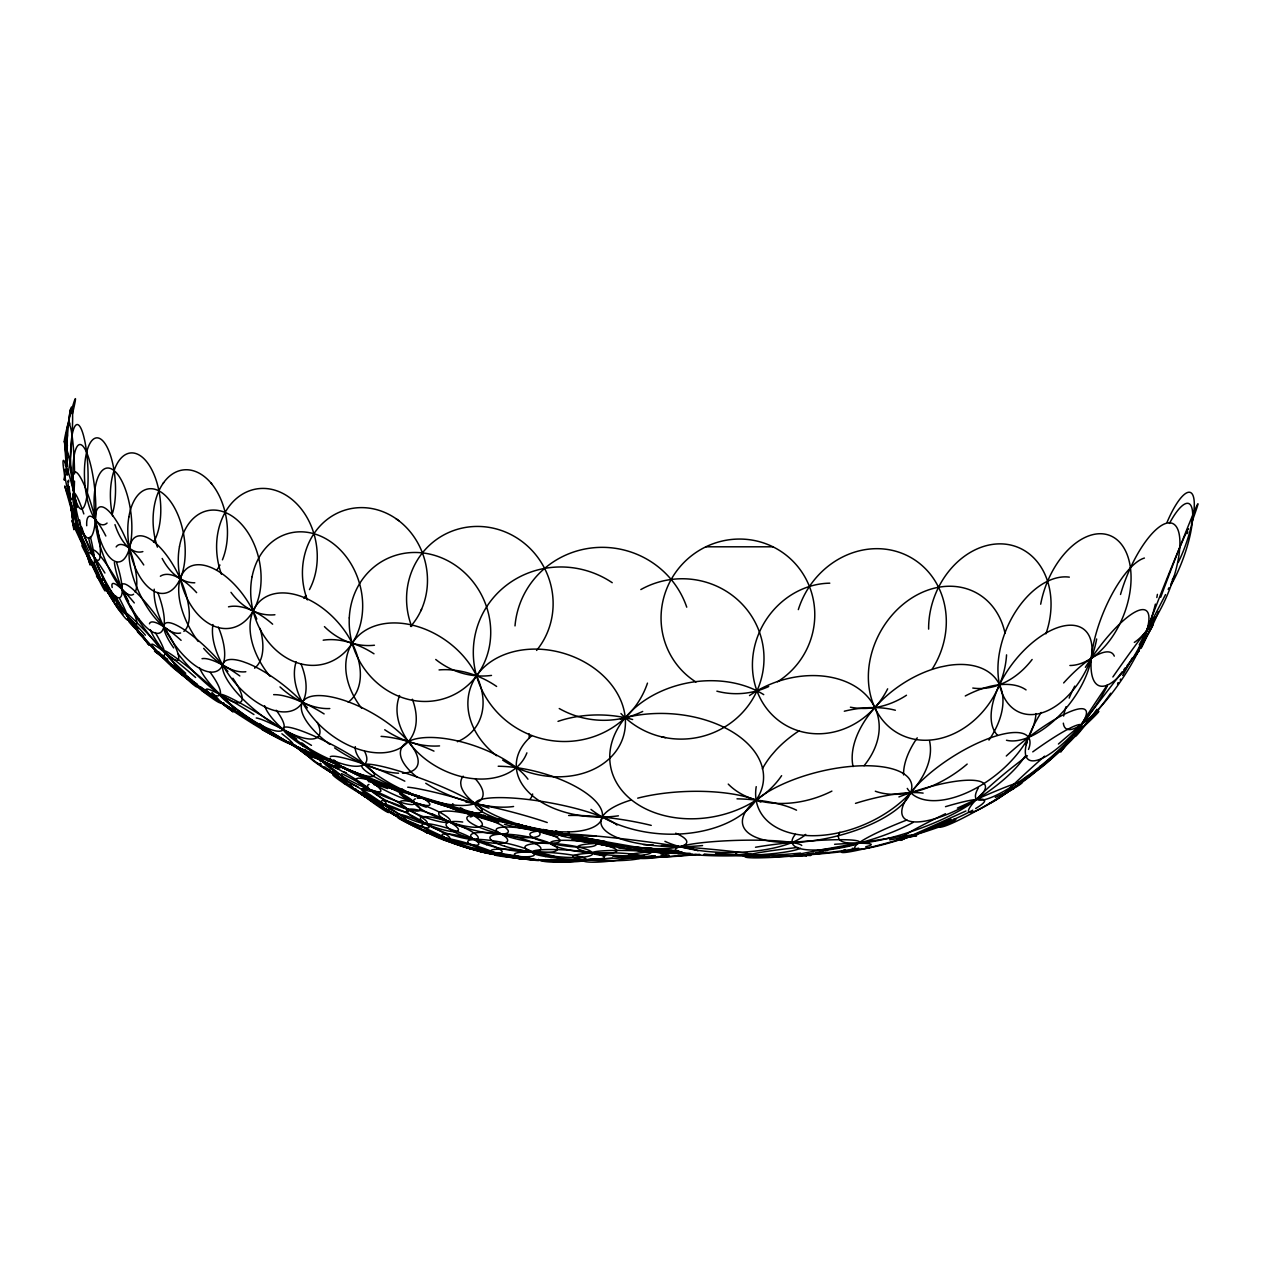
<?xml version="1.0" encoding="UTF-8"?>
<svg xmlns="http://www.w3.org/2000/svg" width="1261" height="1261" viewBox="0 0 1261 1261"><rect width="100%" height="100%" fill="white"/><g stroke="black" fill="none" stroke-linecap="round" stroke-linejoin="round"><path stroke-width="1.5" d="M64.989 469.313L64.248 480.142L65.146 474.593M65.32 465.545L67.385 445.054M67.322 455.584L67.511 453.818M69.765 424.295L69.922 423.113M1026.249 744.62L1027.116 741.389M421.6 609.173L420.906 610.702M163.063 483.483L163.662 482.632M458.011 830.873L458.484 829.706A27.71 5.69 21.1 0 0 420.607 810.571A27.71 5.69 21.1 0 0 417.013 819.524A27.71 5.69 21.1 0 0 457.995 830.857M536.823 829.249L536.697 829.974A38.744 3.767 10.2 0 0 557.819 836.847M1134.506 656.965L1139.061 650.723L1126.956 665.745M1122.258 671.719L1060.596 752.013L1070.857 739.34M1123.882 669.654L1125.442 667.652M905.209 838.139L900.717 840.393L965.942 810.981M906.817 837.383L908.645 836.516M995.276 797.456L1013.781 788.677L1008.91 790.726M1005.348 792.302L1007.24 791.467M813.44 853.082L798.938 855.998L818.767 853.082M900.953 838.817L916.794 835.633L889.572 839.794M815.552 852.704L820.091 851.869M897.091 839.527L899.061 839.164M825.009 850.97L827.61 850.513M628.53 857.764L635.276 856.786M638.429 856.361L640.084 856.14M666.344 854.28L668.897 853.949M660.969 854.974L663.696 854.627M655.326 855.667L621.783 859.088M664.248 853.145L669.607 852.546M672.964 852.168L674.556 851.995M628.199 857.48L632.786 857.133L628.309 857.322M590.873 859.34L585.719 859.75L653.119 856.455L651.417 856.424M699.745 854.359L691.706 854.737M612.499 858.189L569.294 860.853L572.384 860.727M595.696 859.45L583.402 860.144M573.85 860.664L574.685 860.617M630.043 857.275L640.698 856.802M747.663 855.447L746.811 855.462M760.478 857.007L760.572 857.007A53.451 2.711 -3.8 0 0 769.084 856.865M705.861 546.801L772.946 546.801M759.027 857.007L757.467 857.007A53.435 2.711 -3.8 0 1 753.526 856.913M552.066 860.175L554.541 860.175M547.558 860.144L537.375 859.955L599.684 859.97L582.629 860.191A28.514 4.603 -6.8 0 0 594.388 859.34M503.076 849.157L500.333 849.126A33.952 3.893 7 0 0 499.703 854.359L502.351 854.99A34.031 3.909 7 0 0 548.976 860.475A34.031 3.909 7 0 0 549.812 855.147A34.031 3.909 7 0 0 503.265 849.157M681.728 852.042L651.133 851.821L654.758 852.026M800.231 855.194L810.839 855.399L794.84 855.068M664.783 852.326L668.078 852.42M760.115 856.66L763.551 856.802L715.523 853.224M742.634 855.573L746.086 855.793M678.292 850.686L653.781 849.205L667.841 850.355M670.994 850.592L678.071 851.112M746.575 853.398L747.678 853.602M648.012 847.959L672.034 851.774L661.079 849.22M665.445 737.653L661.678 736.85M403.756 791.325L405.396 791.75M447.923 806.567L451.533 807.67A48.013 1.955 14.5 0 0 514.567 823.985L518.287 824.789A48.123 1.97 14.5 0 0 525.632 826.191M483.357 815.079L485.312 815.694M487.187 816.293L488.953 816.86M492.121 817.869L499.845 820.564L402.622 791.246M323.935 758.996L377.007 781.804M423.223 805.227L426.076 806.252M381.452 806.346L382.587 807.229M431.688 813.944L434.556 815M406.452 792.791L421.19 798.181L335.615 764.576L337.428 765.474M404.954 792.207L401.786 790.994M398.444 789.717L400.131 790.363M370.797 780.07L369.709 779.629M295.704 746.843L294.223 745.96M448.553 840.835L471.977 849.11L521.234 859.072L466.46 847.455L469.092 848.417L470.306 848.669L419.251 828.461L446.615 840.078M360.425 774.806L362.065 775.468M357.226 773.529L358.802 774.159M354.168 772.315L355.681 772.914M351.283 771.149L352.702 771.732M427.511 824.489L430.348 825.624M348.572 770.061L349.896 770.597M347.295 769.541L338.626 765.979M299.787 747.726L291.023 744.195L298.762 747.6M295.626 745.314L285.963 741.484L296.966 746.78M303.854 749.46L306.155 750.437M347.642 769.163L340.139 765.9M326.599 760.162L329.263 761.345M324.503 759.075L318.702 756.695M321.902 757.924L309.024 752.407M316.763 755.654L301.095 748.861M307.038 751.32L299.424 748.104M297.895 747.41L300.67 748.467M289.967 741.894L292.379 743.028M381.642 806.425L382.65 806.93M274.457 734.406L275.97 735.163M271.887 733.114L273.101 733.729M269.98 732.121L270.847 732.578M388.23 809.988L389.176 810.524M396.931 814.937L398.161 815.646M410.928 823.055L415.594 825.813M283.347 739.971L299.661 749.381L220.344 701.904L230.921 708.556M280.336 738.189L281.865 739.104M269.759 731.979L270.232 732.168M277.184 736.329L273.889 734.375M416.697 826.459L417.738 827.09M252.61 721.67L254.375 722.726M418.762 827.705L427.243 833.001L385.188 808.853M265.63 729.504L266.481 730.024M368.685 798.339L359.196 792.712L361.45 794.194M369.662 798.922L372.767 800.798M212.904 697.128L202.107 690.681L233.317 709.88M245.722 717.525L234.893 710.968L256.55 724.019M261.547 727.045L262.651 727.707M373.839 801.444L374.958 802.122M214.228 697.932L215.599 698.767M220.013 701.431L221.573 702.377M257.859 724.807L260.365 726.336M232.182 709.328L233.506 710.132M379.545 804.896L383.108 807.056M387.726 809.877L388.829 810.555M392.045 812.525L393.069 813.14M394.062 813.755L395.024 814.338M396.837 815.457L397.704 815.993M398.508 816.497L404.324 820.17L362.459 794.824M384.179 808.222L383.312 807.686M292.71 744.936L293.529 745.503M396.049 518.712L398.744 520.683M333.913 772.41L335.221 773.387M164.466 658.305L154.425 651.007L190.411 679.584M207.876 692.935L208.9 693.708M336.561 774.396L337.916 775.42M217.98 700.47L233.143 711.882L200.735 686.93M192.507 680.641L168.012 662.12L179.298 670.899M195.754 683.115L197.394 684.376M194.336 682.422L189.891 679.017M337.538 776.792L347.863 784.295L344.111 780.922M187.054 676.842L188.456 677.914M183.018 673.737L185.682 675.786M193.154 681.697L194.493 682.721M337.396 776.697L332.494 772.883M334.244 774.238L365.201 797.141L358.156 791.136M350.164 784.831L352.639 786.769M333.771 773.891L330.697 771.48M332.053 772.536L327.293 768.8M330.382 771.243L325.07 767.066M354.987 788.614L356.091 789.481M320.341 763.315L321.271 764.056M334.055 772.678L335.253 773.639M336.419 774.585L338.626 776.382M312.429 756.947L310.08 755.04M210.886 482.884L211.832 484.003M131.979 621.736L133.824 623.959M295.72 746.764L294.838 745.897A30.942 2.538 28.1 0 0 327.419 763.425A30.942 2.538 28.1 0 0 338.405 765.994M138.868 618.962L143.644 624.636A48.612 15.747 64.7 0 0 162.984 629.412A48.612 15.747 64.7 0 0 157.767 592.449M105.152 586.46L101.227 581.51L107.437 590.132M105.183 586.869L112.261 595.759M131.002 622.398L139.908 633.621L137.181 629.586M128.606 619.293L129.426 620.365M107.469 589.47L96.498 575.946L111.362 596.469M108.194 590.794L148.956 645.065L137.307 629.98M112.592 596.595L113.758 598.108M136.361 628.735L132.373 623.454M122.128 609.205L123.294 610.765M113.853 599.669L112.245 597.667M114.373 599.464L108.998 592.229M129.82 619.545L132.673 623.407M133.556 624.589L136.566 628.735M88.916 556.038L83.888 547.841L87.703 554.887M89.563 557.11L90.225 558.229M90.918 559.411L91.627 560.625M102.267 578.815L103.103 580.249M110.416 593.017L111.583 595.066M88.16 555.707L88.648 556.558M112.592 596.863L114.121 599.621M84.708 537.549L85.165 538.431M71.987 511.651L70.758 508.088L72.507 513.274M80.499 536.445L81.224 538.573M81.981 541.048L83.368 545.115M75.66 522.558L83.746 545.918M84.046 546.848L84.708 548.803M85.984 552.523L90.225 565.038L71.089 503.643M72.933 514.535L73.91 517.42M79.443 535.074L84.881 550.285L84.219 547.006M70.805 503.123L64.705 486.005L71.719 510.784M78.009 530.676L78.734 532.914M76.48 525.932L77.252 528.343M73.658 511.966L70.033 500.585L71.215 504.857M76.07 519.595L76.669 521.518M82.974 543.444L83.368 544.705M76.669 521.392L77.63 524.497M82.58 542.167L81.76 539.55M80.925 536.871L81.35 538.211M79.222 531.338L80.089 534.112A26.765 1.813 63 0 0 87.766 553.343M77.835 525.285L80.515 534.081M78.371 528.548L76.7 523.11M72.444 509.018L71.656 506.37M80.988 535.704L83.983 546.108M69.103 486.667L70.049 495.195M70.458 498.71L70.663 500.459M68.992 491.459L73.847 529.683L71.073 503.911M68.346 485.895L68.661 488.622M68.835 492.216L70.112 502.256L69.654 493.603M68.63 490.34L68.22 486.257M67.259 466.302L64.5 441.476L65.935 462.078M67.59 469.77L67.921 473.316M68.551 480.236L68.693 481.907M568.096 831.598A60.796 5.816 14.7 0 1 538.81 830.258A60.796 5.816 14.7 0 1 471.078 811.863M462.724 808.758A60.796 5.816 14.7 0 1 460.36 807.781M453.519 804.423A60.796 5.816 14.7 0 1 452.526 803.746M465.876 802.059A60.796 5.816 14.7 0 1 547.242 822.535M550.6 859.482A29.996 1.198 5.3 0 1 542.971 860.349A29.996 1.198 5.3 0 1 503.391 856.566A29.996 1.198 5.3 0 1 501.689 854.8M501.358 855.116A29.823 4.54 15.4 0 1 456.183 843.136M385.677 808.916A25.85 1.75 37.2 0 1 381.894 808.837A25.85 1.75 37.2 0 1 355.444 789.023M351.267 785.414A25.85 1.75 37.2 0 1 350.448 784.657M74.494 481.087A37.767 3.909 87.6 0 1 67.795 481.135M66.66 466.381A37.767 3.909 87.6 0 1 69.197 424.185A37.767 3.909 87.6 0 1 74.541 473.915M79.664 519.958A38.429 2.774 76.8 0 1 74.178 516.837A38.429 2.774 76.8 0 1 63.192 460.659A38.429 2.774 76.8 0 1 77.22 507.474M1040.089 766.136A59.078 6.1 -31.1 0 1 983.028 807.103A59.078 6.1 -31.1 0 1 940.265 823.796M954.23 818.767A59.519 3.941 -16.1 0 1 938.31 827.263A59.913 3.972 -16.1 0 1 929.72 830.211A59.44 3.941 -16.1 0 1 869.538 847.534M844.965 849.63A59.519 3.941 -16.1 0 0 860.664 849.599A59.897 3.972 -16.1 0 0 869.523 847.534M679.238 851.27A70.175 3.405 6.8 0 1 642.905 847.959M637.089 847.329A70.175 3.405 6.8 0 1 632.659 846.825M626.701 846.115A70.175 3.405 6.8 0 1 623.706 845.753M617.827 845.028A70.175 3.405 6.8 0 1 612.058 844.287M606.446 843.546A70.175 3.405 6.8 0 1 560.073 834.183A70.175 3.405 6.8 0 1 631.666 839.858A70.175 3.405 6.8 0 1 697.948 850.812M481.135 825.923A31.856 7.456 15.1 0 1 504.463 842.9A31.856 7.456 15.1 0 1 455.237 832.465A31.856 7.456 15.1 0 1 462.708 822.03M67.542 456.908A26.922 1.04 -85.5 0 1 66.266 455.331A26.922 1.04 -85.5 0 1 68.945 419.818A26.922 1.04 -85.5 0 1 70.852 412.867M1149.859 629.097A64.358 1.624 -68.3 0 1 1155.265 608.117A64.358 1.624 -68.3 0 1 1188.54 529.005M1187.767 531.795A64.358 1.624 -68.3 0 1 1187.168 533.608M661.458 845.485A61.915 2.475 4.5 0 1 742.398 852.767A61.915 2.475 4.5 0 1 727.644 854.911M678.828 851.506A61.915 2.475 4.5 0 1 646.767 848.275M641.439 847.613A61.915 2.475 4.5 0 1 635.512 846.762M643.457 844.634A61.915 2.475 4.5 0 1 653.34 845.043M463.228 810.003A36.411 8.275 19.8 0 1 479.416 826.885A36.411 8.275 19.8 0 1 435.565 816.655A36.411 8.275 19.8 0 1 415.358 798.843M417.391 798.292A36.411 8.275 19.8 0 1 420.134 798.087M605.706 855.746A36.868 3.279 1.5 0 1 613.997 850.45A36.868 3.279 1.5 0 1 666.171 854.816A36.868 3.279 1.5 0 1 612.893 856.345M498.19 854.28A28.372 2.869 16.9 0 1 471.141 849.031A28.372 2.869 16.9 0 1 443.904 837.966M341.479 773.639A30.973 3.815 31.2 0 1 383.628 800.041A30.973 3.815 31.2 0 1 362.443 793.752A30.973 3.815 31.2 0 1 333.408 771.243M335.552 771.464A30.973 3.815 31.2 0 1 336.324 771.669M364.508 751.225A59.834 18.631 32.5 0 1 327.198 758.113A59.834 18.631 32.5 0 1 264.652 705.766M273.653 694.669A59.834 18.631 32.5 0 1 283.93 695.867L288.69 697.128A59.409 18.489 32.5 0 1 309.418 705.608A60.181 18.742 32.5 0 1 324.124 713.931M329.783 744.416A65.682 24.747 29.5 0 1 311.751 696.277A65.682 24.747 29.5 0 1 396.458 729.835A65.682 24.747 29.5 0 1 402.48 773.214M398.586 773.214A65.682 24.747 29.5 0 1 334.591 747.868M309.859 755.906A27.19 1.797 39.9 0 1 294.869 745.818M211.958 692.51A45.081 3.2 40.4 0 1 199.143 688.364A45.081 3.2 40.4 0 1 151.761 644.797A45.081 3.2 40.4 0 1 195.628 677.504M281.897 733.776A51.354 4.177 32.4 0 1 268.53 733.082A51.354 4.177 32.4 0 1 206.82 690.634A51.354 4.177 32.4 0 1 253.934 714.546M317.331 722.427A60.071 18.694 38 0 1 291.433 733.65A60.071 18.694 38 0 1 229.029 682.627A60.071 18.694 38 0 1 243.058 661.678L247.692 663.381A59.63 18.552 38 0 1 267.6 673.831A60.402 18.805 38 0 1 292.316 692.494A59.63 18.552 38 0 1 307.416 707.862M317.315 757.467A34.536 2.254 35.3 0 1 346.381 780.654A34.536 2.254 35.3 0 1 316.858 762.637M311.814 759.027A34.536 2.254 35.3 0 1 294.239 745.472M320.893 761.25A32.581 0.835 32 0 1 319.522 760.462M314.746 757.625A32.581 0.835 32 0 1 309.15 754.251M302.955 750.437A32.581 0.835 32 0 1 300.78 749.081M312.129 754.314A32.581 0.835 32 0 1 326.662 764.245M276.143 710.211A54.444 13.997 39.6 0 1 259.199 724.224A54.444 13.997 39.6 0 1 199.664 668.078M202.028 658.699A54.444 13.997 39.6 0 1 239.826 675.959M137.685 628.514A42.37 2.144 47.4 0 1 136.787 622.524A42.37 2.144 47.4 0 1 181.048 671.609A42.37 2.144 47.4 0 1 158.902 652.047M333.755 759.91A49.557 4.524 29.6 0 1 319.995 759.563A49.557 4.524 29.6 0 1 259.64 723.562M256.219 717.982A49.557 4.524 29.6 0 1 311.483 745.377M133.571 594.23A46.878 13.493 69.5 0 1 98.326 539.282A46.878 13.493 69.5 0 1 114.578 518.161A46.878 13.493 69.5 0 1 135.195 592.134M114.373 562.548A49.006 15.873 64.7 0 0 115.697 569.767A48.612 15.747 64.7 0 0 138.899 618.993M116.154 546.927A48.612 15.747 64.7 0 1 143.77 564.96M130.892 606.226A42.795 5.202 59.8 0 1 120.977 606.84A42.795 5.202 59.8 0 1 93.298 550.285A42.795 5.202 59.8 0 1 128.59 601.529M119.559 598.534A39.028 3.72 59.9 0 1 121.497 613.413A39.028 3.72 59.9 0 1 90.65 559.663A39.028 3.72 59.9 0 1 104.915 573.03M115.996 603.184A37.168 1.103 60.1 0 1 111.63 598.597A37.168 1.103 60.1 0 1 86.315 554.462A37.168 1.103 60.1 0 1 87.639 553.737M112.954 597.509A37.168 1.103 60.1 0 1 113.789 599.054M189.544 679.222A40.399 1.214 43.2 0 1 187.306 679.395A40.399 1.214 43.2 0 1 147.238 641.912A40.399 1.214 43.2 0 1 143.407 636.064M114.057 600.157A34.646 2.065 48.8 0 1 106.554 588.651M1072.701 737.054A54.712 4.177 -38.8 0 1 1020.953 782.261M1015.956 786.044A54.712 4.177 -38.8 0 1 989.223 803.367M475.145 778.636A68.646 24.006 22.8 0 1 433.816 801.239A68.646 24.006 22.8 0 1 355.287 746.638M381.106 736.377A68.646 24.006 22.8 0 1 433.973 751.13M85.354 546.108A35.702 1.828 65.5 0 1 85.039 538.179A35.702 1.828 65.5 0 1 108.036 590.495A35.702 1.828 65.5 0 1 91.958 561.145M586.46 859.482A28.83 4.618 -3.6 0 1 556.574 862.193A28.83 4.618 -3.6 0 1 538.494 859.372M364.476 777.123A33.196 5.091 28.2 0 1 379.214 791.861A33.196 5.091 28.2 0 1 345.262 777.911A33.196 5.091 28.2 0 1 322.28 759.784M93.771 562.453A35.261 1.387 65.6 0 1 102.377 586.507A35.261 1.387 65.6 0 1 77.993 533.025A35.261 1.387 65.6 0 1 88.491 550.884M634.015 846.888A71.01 1.482 11.9 0 1 611.948 843.688A71.01 1.482 11.9 0 1 542.971 829.423M510.595 822.077A71.01 1.482 11.9 0 1 508.908 821.668M505.819 820.911A71.01 1.482 11.9 0 1 498.394 818.941M68.173 426.896A34.126 2.349 -86.2 0 1 72.618 419.393A34.126 2.349 -86.2 0 1 67.747 474.168A34.126 2.349 -86.2 0 1 67.479 434.761M649.888 847.991A72.176 1.277 10.5 0 1 633.574 846.604A72.176 1.277 10.5 0 1 542.782 829.801M530.314 827.248A72.176 1.277 10.5 0 1 521.723 825.372M519.8 824.915A72.176 1.277 10.5 0 1 517.12 824.095M518.507 824.063A72.176 1.277 10.5 0 1 519.39 824.158M66.66 466.066A39.123 2.364 83.7 0 1 70.711 467.784A39.123 2.364 83.7 0 1 75.896 527.082A39.123 2.364 83.7 0 1 68.504 487.061M596.043 836.169A73.501 14.328 10.3 0 1 487.014 814.37A73.501 14.328 10.3 0 1 517.12 798.386A73.501 14.328 10.3 0 1 616.944 825.072M532.631 793.989A69.56 27.647 19.4 0 1 530.156 799.064M513.574 806.488A69.56 27.647 19.4 0 1 425.745 783.254M417.296 777.328A69.56 27.647 19.4 0 1 431.483 737.464A69.56 27.647 19.4 0 1 527.949 779.203M1167.103 522.196A48.312 12.673 -71.1 0 1 1193.473 496.881A48.312 12.673 -71.1 0 1 1178.215 562.438M1158.496 611.522A65.982 18.017 -60.9 0 1 1133.986 657.596M1066.932 743.423A51.622 10.293 -46.5 0 1 1026.69 776.492A70.521 14.959 -39 0 1 978.394 787.747M1110.705 693.235A51.906 8.89 -51.8 0 1 1079.7 730.418M1160.735 597.194A62.215 1.308 -68.9 0 1 1191.897 517.089A62.215 1.308 -68.9 0 1 1191.393 523.441M1154.666 616.928A62.215 1.308 -68.9 0 1 1153.153 619.845M1153.169 619.041A62.215 1.308 -68.9 0 1 1153.326 618.442M1112.88 676.968A68.52 2.853 -55.3 0 1 1150.836 625.74A68.52 2.853 -55.3 0 1 1139.124 648.154M1096.96 709.249A68.52 2.853 -55.3 0 1 1075.507 734.864A68.52 2.853 -55.3 0 1 1107.253 685.117M1157.409 594.357A68.882 23.502 -67.8 0 1 1156.826 597.541M1155.391 604.114A68.882 23.502 -67.8 0 1 1108.387 684.613A68.882 23.502 -67.8 0 1 1096.156 633.243A68.882 23.502 -67.8 0 1 1144.421 558.056M1120.525 594.483A65.477 22.304 -67.8 0 1 1163.714 524.261A65.477 22.304 -67.8 0 1 1176.355 568.175A65.477 22.304 -67.8 0 1 1134.317 642.385M1085.374 667.321A71.341 18.6 -55.9 0 1 1146.186 610.592A71.341 18.6 -55.9 0 1 1115.339 688.742A71.341 18.6 -55.9 0 1 1063.338 723.152M1063.669 716.043A71.341 18.6 -55.9 0 1 1065.986 706.759M1069.17 698.105A71.341 18.6 -55.9 0 1 1074.719 686.11M674.73 852.452A31.289 6.431 -13.3 0 1 664.153 851.853M692.51 854.343A36.301 2.806 -9.1 0 1 678.008 855.163M957.367 808.112A67.085 3.815 -24.9 0 1 1017.911 782.734A67.085 3.815 -24.9 0 1 1001.407 795.124M950.983 819.382A67.085 3.815 -24.9 0 1 900.827 838.628A67.085 3.815 -24.9 0 1 945.498 813.739M1032.759 751.871A71.231 8.78 -37.5 0 1 1071.393 740.254A71.231 8.78 -37.5 0 1 974.375 811.422A71.231 8.78 -37.5 0 1 1027.416 755.78M1040.688 604.208A68.725 41.629 -69 0 1 1098.189 533.797A68.725 41.629 -69 0 1 1128.831 598.061A68.725 41.629 -69 0 1 1069.911 665.493M641.534 855.778A30.264 4.776 -11.1 0 1 627.962 857.669M852.341 848.322A53.451 2.711 -3.8 0 1 834.987 852.452A53.451 2.711 -3.8 0 1 773.923 856.708M945.498 806.677A69.056 8.37 -20.1 0 1 975.667 808.506M972.751 810.177A69.056 8.37 -20.1 0 1 865.267 848.558A69.056 8.37 -20.1 0 1 906.895 819.997M1024.957 756.301A74.241 24.4 -32.3 0 1 917.267 821.936A74.241 24.4 -32.3 0 1 949.99 758.444A74.241 24.4 -32.3 0 1 1028.519 749.412M997.624 735.352A68.393 34.882 -51.7 0 1 1037.236 638.823A68.393 34.882 -51.7 0 1 1089.11 667.463A68.393 34.882 -51.7 0 1 1006.483 740.254M696.151 854.391A37.814 2.979 -2.5 0 1 633.258 856.786A37.814 2.979 -2.5 0 1 661.962 851.096M898.904 796.936A77.883 18.474 -19.8 0 1 985.377 785.997A77.883 18.474 -19.8 0 1 906.501 833.127A77.883 18.474 -19.8 0 1 839.873 832.197M928.632 629.113A74.383 58.7 -67.7 0 1 1001.975 543.901A74.383 58.7 -67.7 0 1 1045.921 633.81M1032.128 659.487A74.383 58.7 -67.7 0 1 972.798 688.049M690.193 853.334A44.167 2.112 1.8 0 1 639.453 850.718A44.167 2.112 1.8 0 1 648.863 848.432M797.945 855.005A56.461 0.898 1 0 1 806.346 855.73M763.425 855.73A56.461 0.898 1 0 0 804.471 855.856A56.934 0.898 1 0 0 806.378 855.73M763.394 855.73A56.997 0.914 1 0 1 751.824 855.557A56.446 0.898 1 0 1 703.985 854.312M834.609 844.287A63.413 4.114 -5.5 0 1 865.755 846.73M858.662 848.196A63.413 4.114 -5.5 0 1 852.389 849.268L847.66 849.993A63.413 4.114 -5.5 0 1 774.175 857.291A63.87 4.13 -5.5 0 1 761.029 857.811A63.413 4.114 -5.5 0 1 748.545 854.879A63.413 4.114 -5.5 0 1 797.756 847.487M988.971 740.065A84.991 51.78 -35.6 0 0 947.783 665.524L940.596 666.974A84.991 51.78 -35.6 0 0 853.067 766.593M967.171 764.071A84.991 51.78 -35.6 0 1 875.323 791.214M644.592 854.785A37.657 5.848 3.5 0 1 637.057 855.541A37.215 5.785 3.5 0 1 580.58 849.993A37.215 5.785 3.5 0 1 607.14 843.499M648.438 849.299A37.215 5.785 3.5 0 1 644.56 854.769M614.485 847.156A44.277 2.743 6.6 0 1 605.453 845.595M681.429 851.947A43.93 2.711 6.6 0 1 672.176 853.303A44.277 2.743 6.6 0 1 666.596 853.003A43.93 2.711 6.6 0 1 618.205 847.723M603.467 845.201A43.93 2.711 6.6 0 1 600.394 842.001M800.341 848.243A63.365 7.708 -1.5 0 1 700.706 855.179A63.365 7.708 -1.5 0 1 707.358 842.159A63.365 7.708 -1.5 0 1 801.76 845.5M929.593 741.169A92.163 57.029 -23.8 0 1 844.224 831.456A92.163 57.029 -23.8 0 1 756.222 786.643M762.369 768.942A92.163 57.029 -23.8 0 1 771.133 755.686L775.925 750.137A92.163 57.029 -23.8 0 1 799.269 730.702M844.303 711.22A92.163 57.029 -23.8 0 1 895.373 710.242M798.323 609.615A81.792 73.958 -59.9 0 1 904.957 554.556A81.792 73.958 -59.9 0 1 932.178 669.118M906.486 695.237A81.792 73.958 -59.9 0 1 850.403 707.2M529.636 858.252A29.618 7.203 4.7 0 1 525.522 858.095M517.105 857.354A29.618 7.203 4.7 0 1 513.054 856.771M507.994 855.809A29.618 7.203 4.7 0 1 506.796 855.541M576.277 860.632A30.264 1.166 1.4 0 1 535.247 859.876A30.264 1.166 1.4 0 1 526.751 858.11M580.17 861.326A36.128 4.319 4.2 0 1 573.771 861.767A35.812 4.287 4.2 0 1 524.34 857.969A35.812 4.287 4.2 0 1 524.355 852.026A35.812 4.287 4.2 0 1 573.802 855.336A36.128 4.319 4.2 0 1 578.105 856.14A35.812 4.287 4.2 0 1 580.139 861.326M664.121 850.497A44.482 4.508 8.1 0 1 624.526 848.196A44.482 4.508 8.1 0 1 581.242 839.353M530.187 858.867A28.987 4.745 8 0 1 487.692 851.916M595.05 841.591A33.684 6.541 8.4 0 1 575.268 846.951A33.684 6.541 8.4 0 1 532.977 837.572A33.684 6.541 8.4 0 1 547.29 831.015M702.566 845.564A86.284 27.521 -2.2 0 1 609.41 833.647A86.284 27.521 -2.2 0 1 630.579 800.183M637.703 798.166A86.284 27.521 -2.2 0 1 760.824 802.122M781.615 775.673A92.069 68.141 -10.4 0 1 651.023 811.264A92.069 68.141 -10.4 0 1 629.365 713.111A92.069 68.141 -10.4 0 1 763.74 694.638M695.962 682.028A77.946 76.227 -52.5 0 1 680.546 566.157A77.946 76.227 -52.5 0 1 797.11 565.779A77.946 76.227 -52.5 0 1 777.517 681.76M768.69 686.536A77.946 76.227 -52.5 0 1 716.879 691.17M535.893 829.171A37.467 8.275 12.8 0 1 523.268 837.493A37.467 8.275 12.8 0 1 474.688 825.12A37.467 8.275 12.8 0 1 478.266 814.496M548.377 831.645A42.259 3.72 13.5 0 1 504.463 824.331M498.71 822.881A42.259 3.72 13.5 0 1 466.917 811.39M572.462 836.957A39.753 3.956 10.3 0 1 570.776 836.752M565.495 836.043A39.753 3.956 10.3 0 1 514.441 824.127M605.122 841.371A66.281 1.75 11.2 0 1 527.65 826.664A66.281 1.75 11.2 0 1 488.732 817.049M498.205 766.247A72.98 27.837 15 0 1 597.982 804.014A72.98 27.837 15 0 1 547.463 830.589A72.98 27.837 15 0 1 461.053 785.792L460.738 783.286A72.98 27.837 15 0 1 463.165 776.177M618.41 815.82A82.99 51.039 0.7 0 1 530.298 793.847A82.99 51.039 0.7 0 1 531.906 735.636M558.008 721.371A82.99 51.039 0.7 0 1 632.628 719.527M642.7 711.44A88.38 86.394 12.1 0 1 559.238 708.524M515.008 625.913A88.38 86.394 12.1 0 1 592.418 547.873A88.38 86.394 12.1 0 1 686.741 607.171M529.462 826.633A48.123 1.97 14.5 0 1 528.832 826.617M445.811 805.905A48.123 1.97 14.5 0 1 436.921 802.548M496.535 755.702A80.231 62.01 17.4 0 1 516.726 650.96A80.231 62.01 17.4 0 1 625.03 728.669A80.231 62.01 17.4 0 1 502.635 760.084M647.476 683.115A89.641 86.914 21 0 1 527.224 733.634A89.641 86.914 21 0 1 484.161 610.955A89.641 86.914 21 0 1 612.231 582.708M472.103 847.849A28.309 1.923 21.3 0 1 449.074 841.544A28.309 1.923 21.3 0 1 420.48 828.209M490.45 817.475A41.392 3.058 18.8 0 1 452.746 808.648M526.893 752.849A69.907 49.825 27.4 0 1 445.086 770.944A69.907 49.825 27.4 0 1 399.595 695.489M439.064 669.922A69.907 49.825 27.4 0 1 496.629 686.457M528.974 733.713A69.907 49.825 27.4 0 1 529.321 738.174M452.21 841.654A28.215 3.972 27.9 0 1 435.518 836.595A28.215 3.972 27.9 0 1 410.156 822.471M470.18 812.525A37.531 5.706 17.1 0 1 470.18 816.907M426.123 807.166A37.531 5.706 17.1 0 1 405.159 792.334M408.012 792.444A37.531 5.706 17.1 0 1 409.904 792.633M456.119 808.222A48.706 1.103 18.3 0 1 454.78 807.86M451.47 806.914A48.706 1.103 18.3 0 1 402.795 791.309A48.706 1.103 18.3 0 1 367.219 778.573M369.142 778.668A48.706 1.103 18.3 0 1 369.977 778.888M419.456 795.912A51.102 6.557 21.8 0 1 368.511 779.629A51.102 6.557 21.8 0 1 330.083 758.397M330.303 756.71A51.102 6.557 21.8 0 1 404.828 781.174M361.576 708.162A74.683 54.113 34.8 0 1 370.86 627.537A74.683 54.113 34.8 0 1 467.721 661.442A74.683 54.113 34.8 0 1 457.412 741.72M439.553 745.897A74.683 54.113 34.8 0 1 384.731 729.756M399.579 793.894A28.971 5.911 25.1 0 1 419.346 810.681A28.971 5.911 25.1 0 1 386.134 800.467A28.971 5.911 25.1 0 1 368.984 784.484M373.965 784.578A28.971 5.911 25.1 0 1 387.521 788.566M412.899 794.619A34.346 2.995 20.4 0 1 411.307 794.367M396.632 790.3A34.346 2.995 20.4 0 1 351.157 771.023M358.833 774.364A42.527 2.128 20.5 0 1 338.673 765.963M374.438 645.238A69.418 62.041 75.5 0 1 324.44 626.622M307.337 599.889A69.418 62.041 75.5 0 1 332.904 515.528A69.418 62.041 75.5 0 1 413.671 536.351A69.418 62.041 75.5 0 1 410.534 626.481M405.711 820.753A25.614 4.524 36.9 0 1 387.174 809.893M381.894 805.811A25.614 4.524 36.9 0 1 380.885 804.991M383.896 784.957A29.901 2.144 25.2 0 1 369.568 780.307A29.901 2.144 25.2 0 1 341.92 767.255M329.799 708.556A67.148 43.363 48.3 0 1 280.005 686.914M270.012 676.306A67.148 43.363 48.3 0 1 262.54 599.007A67.148 43.363 48.3 0 1 339.934 624.652A67.148 43.363 48.3 0 1 348.241 702.235M382.288 806.788A24.022 4.287 36.7 0 1 365.028 794.887M360.252 774.774A31.525 2.364 25.1 0 1 368.354 781.552M346.46 772.946A31.525 2.364 25.1 0 1 344.221 771.921M337.381 768.706A31.525 2.364 25.1 0 1 314.021 755.796M301.883 742.887A54.491 4.571 32.4 0 1 275.529 735.005A54.491 4.571 32.4 0 1 221.479 694.401A54.491 4.571 32.4 0 1 296.792 739.056M274.914 614.753A63.602 49.936 80.6 0 1 230.984 592.323M221.432 574.181A63.602 49.936 80.6 0 1 270.012 489.032A63.602 49.936 80.6 0 1 309.465 589.612M305.871 595.507A63.602 49.936 80.6 0 1 303.854 598.218M268.372 731.285A35.639 1.513 26.6 0 1 265.582 729.82M254.958 724.019A35.639 1.513 26.6 0 1 249.095 720.047M245.832 671.735A60.307 31.761 57.4 0 1 203.683 648.375M198.182 641.486A60.307 31.761 57.4 0 1 191.341 565.984A60.307 31.761 57.4 0 1 256.787 618.993M260.05 628.372A60.307 31.761 57.4 0 1 254.612 668.172M317.819 757.167A33.259 0.82 32 0 1 312.633 755.371M304.894 750.673A33.259 0.82 32 0 1 302.798 749.381M232.875 678.26A54.507 12.973 45.7 0 1 230.968 700.848A54.507 12.973 45.7 0 1 178.227 654.049M173.687 647.902A54.507 12.973 45.7 0 1 174.79 624.4A54.507 12.973 45.7 0 1 227.894 671.467M194.793 582.787A56.777 36.821 82.9 0 1 162.165 558.45M157.404 547.132A56.777 36.821 82.9 0 1 191.041 470.211A56.777 36.821 82.9 0 1 222.425 559.837M219.95 565.038A56.777 36.821 82.9 0 1 217.081 569.657M273.18 733.886A36.506 0.804 30.9 0 1 271.761 733.082M260.822 726.793A36.506 0.804 30.9 0 1 217.428 700.218M216.309 699.382A36.506 0.804 30.9 0 1 216.151 699.24M223.087 702.771A36.506 0.804 30.9 0 1 224.332 703.465M180.591 632.99A53.088 21.547 64.3 0 1 130.608 567.608A53.088 21.547 64.3 0 1 163.552 551.404A53.088 21.547 64.3 0 1 183.87 631.383M329.909 770.124A25.598 4.571 43.1 0 1 329.263 769.919M325.023 767.697A25.598 4.571 43.1 0 1 323.998 767.035M225.325 704.867A35.529 1.671 35.3 0 1 219.918 701.542M176.43 668.109A35.529 1.671 35.3 0 0 177.407 671.293A35.529 1.671 35.3 0 0 211.47 695.962A31.226 1.34 31.7 0 1 205.448 691.485M142.856 551.593A49.794 24.826 84.2 0 1 114.972 524.623M112.718 516.348A49.794 24.826 84.2 0 1 122.349 456.86A49.794 24.826 84.2 0 1 155.308 477.761A49.794 24.826 84.2 0 1 153.527 542.23M155.276 632.565A44.198 6.872 54.2 0 1 155.497 650.408A44.198 6.872 54.2 0 1 115.555 595.901M112.213 587.484A44.198 6.872 54.2 0 1 134.297 602.931M164.229 656.445A40.51 1.403 47.7 0 1 164.419 659.471A40.51 1.403 47.7 0 1 127.329 619.104M123.074 614.123A40.51 1.403 47.7 0 1 119.937 608.448A40.51 1.403 47.7 0 1 145.409 635.181M107.075 523.063A43.583 15.242 85.6 0 1 84.487 477.336A43.583 15.242 85.6 0 1 104.237 442.501A43.583 15.242 85.6 0 1 112.339 513.763M76.212 505.787A45.648 7.676 75.2 0 1 81.697 479.669A45.648 7.676 75.2 0 1 100.391 552.318A45.648 7.676 75.2 0 1 81.729 527.256M174.68 665.682A36.868 1.293 43.3 0 1 173.782 664.91M167.65 659.424A36.868 1.293 43.3 0 1 166.515 658.384M144.558 637.767A36.868 1.293 43.3 0 1 134.249 625.393A33.007 2.648 54.3 0 1 130.056 620.822M95.3 568.427A29.429 2.349 54.3 0 1 93.645 565.401M96.577 571.895A30.327 1.072 63.8 0 1 75.029 528.706A30.327 1.072 63.8 0 1 80.089 535.121M67.369 433.169A22.209 0.962 -75.6 0 1 64.863 437.488A22.209 0.962 -75.6 0 1 72.397 407.24A22.209 0.962 -75.6 0 1 74.809 403.347A22.43 0.977 -75.6 0 1 73.847 407.886A22.209 0.962 -75.6 0 1 72.429 413.971M66.849 434.95A22.43 0.977 -75.6 0 1 66.029 437.599M1169.42 523.441A51.748 13.304 -70.4 0 1 1192.685 514.252A51.748 13.304 -70.4 0 1 1170.902 585.136M1172.257 579.824A61.3 0.804 -62.2 0 1 1171.075 583.622M1168.963 587.799A61.3 0.804 -62.2 0 1 1168.175 589.376M1165.511 594.593A61.3 0.804 -62.2 0 1 1139.235 644.812M1132.126 658.116A61.3 0.804 -62.2 0 1 1122.684 675.486M1120.714 679.033A61.3 0.804 -62.2 0 1 1120.162 680.01M1118.46 682.958A61.3 0.804 -62.2 0 1 1117.624 684.014M1117.955 683.21A61.3 0.804 -62.2 0 1 1118.239 682.579M1058.42 744.037A62.073 2.096 -41.3 0 1 1097.779 711.708A62.073 2.096 -41.3 0 1 1077.146 732.736M1026.375 777.217A62.073 2.096 -41.3 0 1 1021.899 780.937M1014.317 787.1A62.073 2.096 -41.3 0 1 1044.612 756.159M1063.653 682.942A67.668 20.129 -51.6 0 1 1114.283 656.146M1107.268 686.094A67.668 20.129 -51.6 0 1 1040.167 759.201A67.668 20.129 -51.6 0 1 1041.208 712.449M652.646 850.529A29.965 10.529 -14.3 0 1 649.273 851.301M1006.278 756.017A70.521 14.959 -39 0 1 1085.39 709.896A70.521 14.959 -39 0 1 1026.817 776.54M669.244 855.604A32.124 6.021 -9.4 0 1 631.934 856.723M691.186 854.532A36.159 2.128 -4.9 0 1 657.391 857.244M651.716 857.448A36.159 2.128 -4.9 0 1 643.961 855.793M663.901 852.909A36.159 2.128 -4.9 0 1 668.897 852.389M657.375 857.244A36.506 2.159 -4.9 0 1 651.669 857.448M823.622 851.995A63.885 1.45 -9.8 0 1 800.893 853.792A63.885 1.45 -9.8 0 1 893.119 837.603A63.885 1.45 -9.8 0 1 897.911 838.943M1036.006 713.568A77.693 41.645 -38.2 0 1 979.198 786.407A77.693 41.645 -38.2 0 1 907.258 788.393M903.57 774.916A77.693 41.645 -38.2 0 1 917.251 737.827M965.28 695.977A77.693 41.645 -38.2 0 1 1026.06 689.909M1096.66 638.98A72.46 44.797 -66.7 0 1 1032.633 714.546A72.46 44.797 -66.7 0 1 1001.407 643.898A72.46 44.797 -66.7 0 1 1069.328 577.144M677.425 851.128A50.219 1.403 3.4 0 1 670.332 850.529M664.563 849.977A50.219 1.403 3.4 0 1 658.904 849.268M755.512 847.25A62.041 5.675 -5.2 0 1 850.119 839.936A62.041 5.675 -5.2 0 1 819.477 851.033M800.609 853.082A62.041 5.675 -5.2 0 1 737.212 851.869M913.327 822.298A74.872 19.624 -16.9 0 1 898.116 829.706A74.541 19.546 -16.9 0 1 870.594 839.81A75.108 19.687 -16.9 0 1 830.132 848.826A74.541 19.546 -16.9 0 1 800.294 848.669A74.872 19.624 -16.9 0 1 795.423 834.325M855.494 803.367A74.872 19.624 -16.9 0 1 884.324 795.975L891.086 794.761A74.872 19.624 -16.9 0 1 923.115 793.106M1006.562 654.869A80.389 65.225 -60.6 0 1 904.657 736.424A80.389 65.225 -60.6 0 1 895.751 611.096A80.389 65.225 -60.6 0 1 1005.033 633.274M634.535 856.645A30.374 4.508 -7.4 0 1 627.742 858.3M621.799 859.45A30.374 4.508 -7.4 0 1 582.913 860.632M709.549 854.785A46.547 1.419 6.6 0 1 704.237 854.422M681.145 852.231A46.547 1.419 6.6 0 1 647.713 848.275M805.732 834.388A79.963 26.859 -0.3 0 1 741.011 852.215A79.963 26.859 -0.3 0 1 664.91 841.308M737.007 798.828A79.963 26.859 -0.3 0 1 796.542 810.192M749.507 695.568A84.172 61.19 -18.7 0 1 855.116 686.378A84.172 61.19 -18.7 0 1 864.069 765.711M831.897 791.104A84.172 61.19 -18.7 0 1 728.243 784.09M887.665 688.821A77.22 70.017 -58.4 0 1 799.159 731.017A77.22 70.017 -58.4 0 1 754.094 648.784A77.22 70.017 -58.4 0 1 829.801 583.181M608.464 844.208A38.744 3.767 10.2 0 1 571.911 839.747M536.776 829.234A38.744 3.767 10.2 0 1 537.375 828.981M675.691 833.206A71.641 13.241 8.2 0 1 653.671 848.637A71.641 13.241 8.2 0 1 555.644 830.715M568.601 815.489A71.641 13.241 8.2 0 1 651.243 825.388M620.459 719.022A97.412 60.229 3.2 0 1 748.939 744.92A97.412 60.229 3.2 0 1 722.884 824.836A97.412 60.229 3.2 0 1 590.983 809.404M640.84 589.565A82.391 80.137 -7.3 0 1 749.948 613.681A82.391 80.137 -7.3 0 1 732.609 721.56A82.391 80.137 -7.3 0 1 620.932 713.521M522.905 825.419A43.032 3.736 13.4 0 1 481.339 817.191A43.032 3.736 13.4 0 1 448.112 806.583M447.009 805.795A43.032 3.736 13.4 0 1 446.693 805.196M510.342 822.062A60.623 5.485 16.2 0 1 448.727 807.119A60.623 5.485 16.2 0 1 402.117 788.913M407.729 787.195A60.623 5.485 16.2 0 1 489 808.159M491.506 675.423A75.455 72.618 61.1 0 1 435.739 659.471M411.716 626.512A75.455 72.618 61.1 0 1 441.744 536.098A75.455 72.618 61.1 0 1 535.121 553.989A75.455 72.618 61.1 0 1 536.587 650.424M426.927 831.409A26.717 3.168 30.3 0 1 389.633 811.785M421.978 797.519A33.543 4.934 23.4 0 1 411.007 801.429A33.543 4.934 23.4 0 1 368.275 778.778M412.363 699.225A69.749 45.317 39.8 0 1 358.928 749.365A69.749 45.317 39.8 0 1 296.146 661.804M323.194 640.194A69.749 45.317 39.8 0 1 373.997 653.797M344.411 767.334A45.569 1.214 24.8 0 1 343.481 767.318M341.983 766.783A45.569 1.214 24.8 0 1 340.186 766.089M320.53 757.625A45.569 1.214 24.8 0 1 269.539 733.603A45.569 1.214 24.8 0 1 273.243 733.603M301.064 664.027A62.01 33.795 51.4 0 1 266.623 707.673A62.01 33.795 51.4 0 1 212.967 624.526M228.509 606.825A62.01 33.795 51.4 0 1 272.644 624.195M371.223 798.891A25.267 1.797 36.4 0 1 357.825 791.656A25.267 1.797 36.4 0 1 332.999 772.347M368.511 796.164A25.267 1.797 36.4 0 1 369.047 796.653M357.856 786.848A34.599 3.31 29.3 0 1 310.505 758.255A34.599 3.31 29.3 0 1 347.374 774.286A34.599 3.31 29.3 0 1 363.767 789.418M353.427 787.967A22.209 3.783 42.7 0 1 333.645 772.867M218.342 627.095A55.263 24.117 58.8 0 1 220.754 668.157A55.263 24.117 58.8 0 1 189.639 661.205A55.185 24.085 58.8 0 1 157.026 609.757A55.263 24.117 58.8 0 1 154.22 589.171M160.368 576.23A55.263 24.117 58.8 0 1 196.637 592.654M334.102 772.678A30.674 1.639 36.7 0 1 327.324 770.061A30.674 1.639 36.7 0 1 297.344 747.899M235.334 711.188A31.226 1.34 31.7 0 1 228.714 707.106M185.714 673.295A46.405 3.373 40.3 0 1 173.719 656.146A46.405 3.373 40.3 0 1 231.141 705.403A46.405 3.373 40.3 0 1 204.566 689.468M210.288 672.46A50.172 10.703 46.2 0 1 202.091 688.459A50.172 10.703 46.2 0 1 150.28 629.649M149.46 623.785A50.172 10.703 46.2 0 1 181.111 640.336M116.485 562.17A43.457 9.678 69.4 0 1 115.192 595.964A43.457 9.678 69.4 0 1 88.633 538.179A47.02 10.561 84.4 0 1 72.98 467.941A47.02 10.561 84.4 0 1 91.344 467.863A47.02 10.561 84.4 0 1 88.664 538.116M86.725 525.742A43.457 9.678 69.4 0 1 105.829 536.004M90.319 536.54A37.231 4.445 74.4 0 1 89.767 559.411A37.231 4.445 74.4 0 1 73.201 501.736A37.231 4.445 74.4 0 1 83.825 513.921M114.593 600.756A33.007 2.648 54.3 0 1 106.066 588.32M102.614 582.866A33.007 2.648 54.3 0 1 99.414 577.254M71.956 435.991L71.451 439.506A42.275 8.512 87.1 0 0 74.966 497.464A42.275 8.512 87.1 0 0 86.694 497.464A42.275 8.512 87.1 0 0 84.471 439.506L83.62 435.991A42.18 8.496 87.1 0 0 71.956 436.022M491.68 853.776A30.973 0.946 9 0 0 538.92 860.491A30.973 0.946 9 0 0 494.501 852.578A30.973 0.946 9 0 0 491.68 853.776M486.62 844.697A35.734 7.156 10.9 0 0 540.859 849.031A35.734 7.156 10.9 0 0 489.867 832.717A35.734 7.156 10.9 0 0 486.62 844.697M344.426 783.68A29.98 2.144 31.2 0 0 383.911 805.369A29.98 2.144 31.2 0 0 346.397 780.543A29.98 2.144 31.2 0 0 344.426 783.68M388.782 784.184A64.374 9.032 20.8 0 0 482.191 811.406A64.374 9.032 20.8 0 0 395.15 769.872A64.374 9.032 20.8 0 0 388.782 784.184M302.845 745.897A51.37 7.834 27.6 0 0 374.328 775.578A51.37 7.834 27.6 0 0 309.181 733.902A51.37 7.834 27.6 0 0 302.845 745.897M130.088 606.809A46.925 8.496 53.9 0 0 177.754 660.086A46.925 8.496 53.9 0 0 142.871 599.369A46.925 8.496 53.9 0 0 130.088 606.809M367.392 788.267A31.43 5.044 23.1 0 0 413.986 804.045A31.43 5.044 23.1 0 0 374.549 781.836A31.43 5.044 23.1 0 0 367.392 788.267M371.948 797.803A25.819 4.177 25.6 0 0 408.548 811.375A25.819 4.177 25.6 0 0 375.337 791.404A25.819 4.177 25.6 0 0 371.948 797.803M481.623 849.22A33.968 5.848 11.1 0 0 534.286 854.974A33.968 5.848 11.1 0 0 487.376 840.047A33.968 5.848 11.1 0 0 481.623 849.22M790.663 842.49A86.804 33.353 -13.7 0 0 911.577 784.074A86.804 33.353 -13.7 0 0 779.125 785.839A86.804 33.353 -13.7 0 0 790.663 842.49M554.288 843.609A34 6.384 5.6 0 0 525.995 848.874A33.952 6.368 5.6 0 0 555.455 856.44A34 6.384 5.6 0 0 592.638 853.476A34 6.384 5.6 0 0 554.288 843.609M557.425 847.077A33.7 5.328 6.8 0 0 564.234 848.921A33.416 5.28 6.8 0 0 604.823 853.398A33.7 5.328 6.8 0 0 609.063 853.224A33.416 5.28 6.8 0 0 606.714 845.705A33.416 5.28 6.8 0 0 561.492 840.33A33.416 5.28 6.8 0 0 557.425 847.077M504.731 846.241A34.268 7.203 9.9 0 0 557.362 849.473A34.268 7.203 9.9 0 0 508.877 834.325A34.268 7.203 9.9 0 0 504.731 846.241M454.323 843.719A27.143 2.238 16.2 0 0 494.596 853.539A27.143 2.238 16.2 0 0 456.781 840.409A27.143 2.238 16.2 0 0 454.323 843.719M434.824 833.679A29.996 5.012 19 0 0 478.786 844.224A29.996 5.012 19 0 0 437.662 825.482A29.996 5.012 19 0 0 434.824 833.679M410.881 811.107A26.859 5.343 21 0 0 450.209 821.242A26.859 5.343 21 0 0 414.333 802.5A26.859 5.343 21 0 0 410.881 811.107M410.14 824.379A28.262 1.434 24.1 0 0 449.42 840.567A28.262 1.434 24.1 0 0 411.275 822.172A28.262 1.434 24.1 0 0 410.14 824.379M408.154 822.519A28.656 3.326 24.2 0 0 449.657 838.329A28.656 3.326 24.2 0 0 413.072 818.436A28.656 3.326 24.2 0 0 408.154 822.519M349.281 617.922A75.77 69.387 62.9 0 0 452.195 695.536A75.77 69.387 62.9 0 0 458.373 567.45A75.77 69.387 62.9 0 0 349.281 617.922M387.821 811.327A28.341 3.578 25.3 0 0 428.835 827.705A28.341 3.578 25.3 0 0 393.511 807.166A28.341 3.578 25.3 0 0 387.821 811.327M390.563 809.452A25.409 4.019 25.4 0 0 427.085 823.149A25.409 4.019 25.4 0 0 394.945 803.824A25.409 4.019 25.4 0 0 390.563 809.452M369.962 800.041A26.733 1.907 31.1 0 0 405.947 820.013A26.733 1.907 31.1 0 0 373.492 798.323A26.733 1.907 31.1 0 0 369.962 800.041M587.279 859.907A34.662 4.035 0.4 0 0 641.928 857.385A34.662 4.035 0.4 0 0 593.064 852.988A34.662 4.035 0.4 0 0 587.279 859.907M545.524 856.55A36.206 4.461 4 0 0 598.739 859.151A36.143 4.461 4 0 0 596.721 853.87A36.206 4.461 4 0 0 542.908 849.678A36.206 4.461 4 0 0 545.524 856.55M510.689 837.43A32.376 6.069 10 0 0 559.931 840.929A32.376 6.069 10 0 0 513.59 827.279A32.376 6.069 10 0 0 510.689 837.43M454.685 842.08A31.194 4.287 15.9 0 0 501.988 852.121A31.194 4.287 15.9 0 0 459.666 835.791A31.194 4.287 15.9 0 0 454.685 842.08M431.625 827.043A30.548 5.832 19.1 0 0 477.935 838.392A30.548 5.832 19.1 0 0 438.245 818.673A30.548 5.832 19.1 0 0 431.625 827.043M454.48 824.063A36.002 7.251 14.8 0 0 508.278 831.819A36.002 7.251 14.8 0 0 457.696 811.942A36.002 7.251 14.8 0 0 454.48 824.063M252.09 576.687A67.653 54.948 74.1 0 0 323.21 664.184A67.653 54.948 74.1 0 0 344.757 554.903A67.653 54.948 74.1 0 0 252.09 576.687M179.519 546.328A59.866 40.525 78.8 0 0 230.968 628.104A59.866 40.525 78.8 0 0 248.527 533.498A59.866 40.525 78.8 0 0 179.519 546.328M128.858 516.963A52.82 27.884 81.2 0 0 163.615 593.379A52.82 27.884 81.2 0 0 177.06 512.849A52.82 27.884 81.2 0 0 128.858 516.963M94.622 491.727A47.303 18.064 82.7 0 0 118.219 561.965A47.303 18.064 82.7 0 0 126.084 491.286A47.303 18.064 82.7 0 0 94.622 491.727"/></g></svg>
